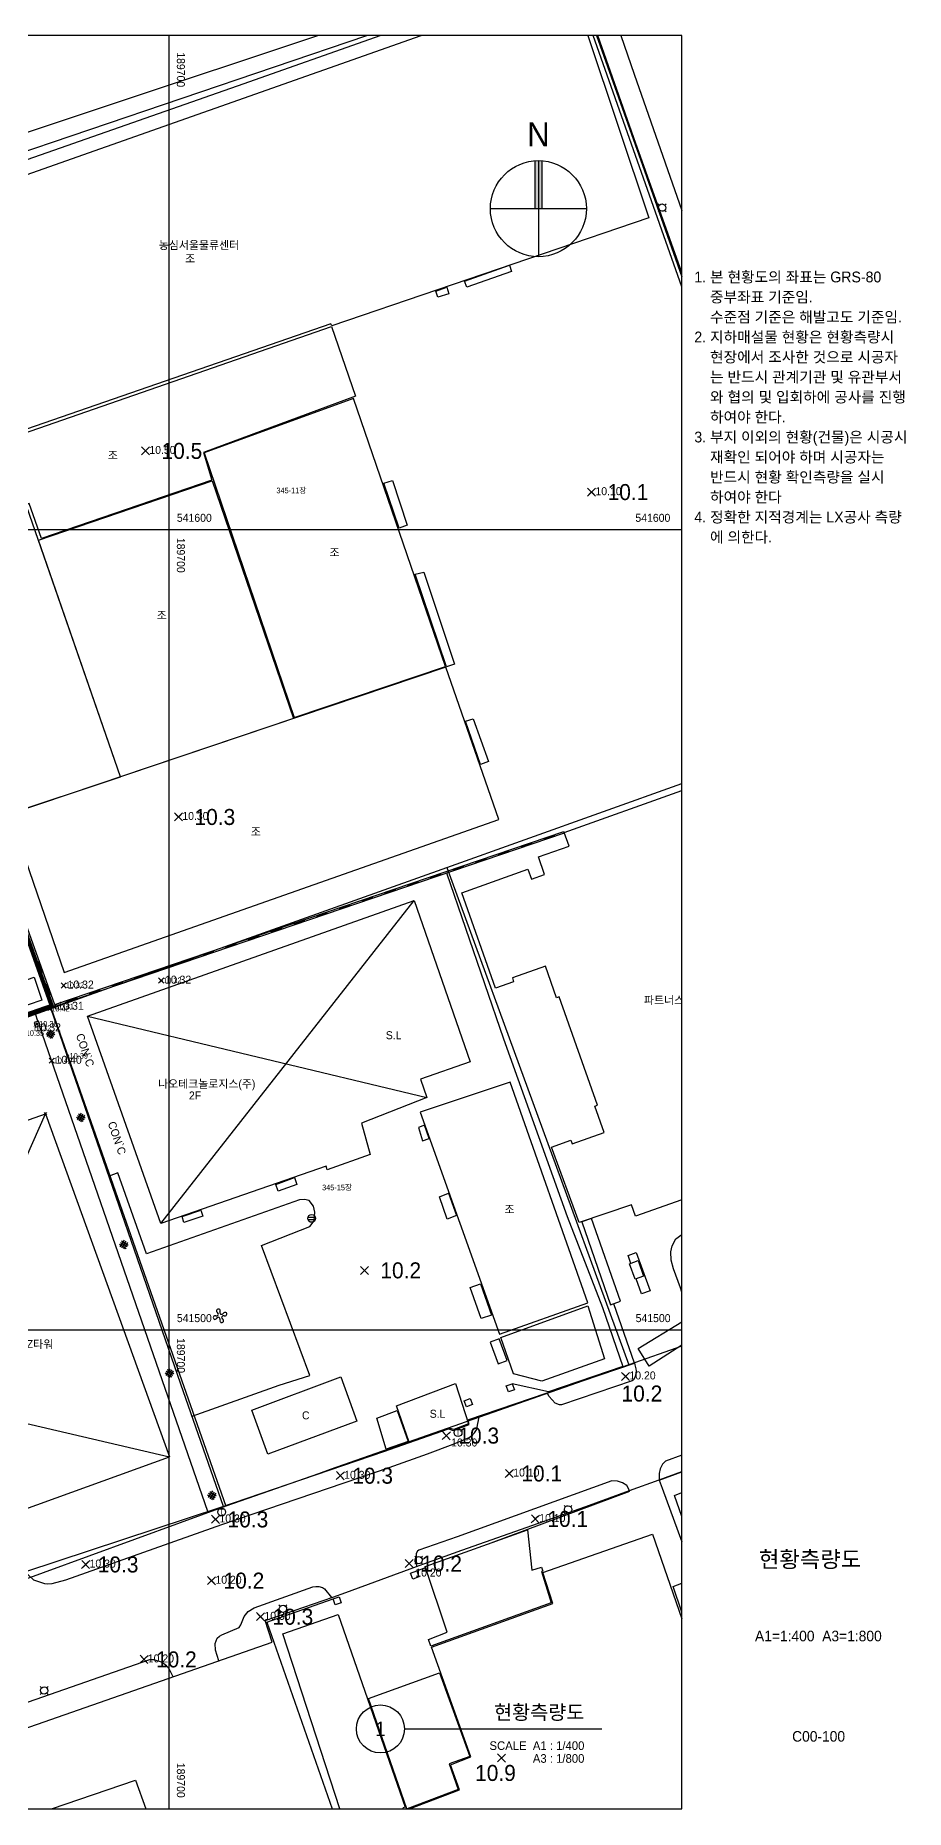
# Model space of a CAD drawing. Extents: x 189484 to 189792, y 541440 to 541662.
# Drawn here: x 189683.3 to 189792.1, y 541440.1 to 541661.8 of the extents above; entities that cross this region are included whole.
import ezdxf
from ezdxf.enums import TextEntityAlignment as Align
from ezdxf.xclip import XClip

# ---------------------------------------------------------------- set-up
doc = ezdxf.new("R2010")
doc.units = 0
doc.header["$MEASUREMENT"] = 0
doc.header["$XCLIPFRAME"] = 2
doc.linetypes.add('PHANTOM2', pattern=[31.75, 15.875, -3.175, 3.175, -3.175, 3.175, -3.175])
doc.layers.get('0').update_dxf_attribs({"linetype": 'CONTINUOUS'})
for name, color, linetype in [('#REV', 230, 'CONTINUOUS'), ('elevation-1', 4, 'CONTINUOUS'), ('L-공개공지_no plot', 6, 'CONTINUOUS'), ('point-1', 4, 'CONTINUOUS'), ('SYM', 7, 'CONTINUOUS'), ('TIT', 4, 'CONTINUOUS'), ('TIT1', 3, 'CONTINUOUS'), ('TXT', 3, 'CONTINUOUS'), ('가로등', 4, 'CONTINUOUS'), ('경계석', 41, 'CONTINUOUS'), ('그리드', 251, 'CONTINUOUS'), ('배수로 집수정 빗물받이', 5, 'CONTINUOUS'), ('보링', 7, 'CONTINUOUS'), ('보안등', 4, 'CONTINUOUS'), ('지번', 6, 'CONTINUOUS'), ('지적도', 1, 'CONTINUOUS'), ('체신주', 4, 'CONTINUOUS'), ('현황', 7, 'CONTINUOUS')]:
    doc.layers.add(name, color=color, linetype=linetype)
for name, color, linetype, plot in [('CA002', 7, 'CONTINUOUS', False), ('CA0021', 7, 'CONTINUOUS', False), ('SPOTX', 1, 'CONTINUOUS', False), ('STEXT3', 7, 'CONTINUOUS', False)]:
    doc.layers.add(name, color=color, linetype=linetype, plot=plot)
doc.styles.add('돋움', font='Dotum.ttf')

# ---------------------------------------------------------------- blocks, each defined once
blk = doc.blocks.new('SPOTX')
at = {"color": 1}
for p, q in [((-0.5, -0.5), (0.5, 0.5)), ((0.5, -0.5), (-0.5, 0.5))]:
    blk.add_line(p, q, dxfattribs=at)
blk = doc.blocks.new('CA002')
at = {"layer": 'CA002'}
for points in [[(0.5, 0.5), (-0.5, -0.5)], [(-0.5, 0.5), (0.5, -0.5)]]:
    blk.add_lwpolyline(points, dxfattribs=at)
blk = doc.blocks.new('4564689761')
at = {"layer": '현황', "color": 1, "linetype": 'Continuous'}
for centre, major_axis, ratio, start_param, end_param in [((222050.77, 514389.96), (0.198, 0.105), 0.999999, -0.920112, 3.70309), ((222050.2, 514389.36), (0.429, 0.429), 0.999999, 5.710313, 6.223886), ((222051.41, 514389.8), (0.313, 0.313), 1, 2.219269, 2.944291), ((222051.6, 514389.55), (0.159, 0.159), 1, 3.489993, 8.113194), ((222050.36, 514389.12), (0.022, 0.223), 0.999999, -0.28291, 4.340292), ((222050.5, 514389.69), (-0.258, 0.258), 0.999999, 2.212612, 3.31498), ((222050.88, 514388.71), (-0.313, 0.313), 0.999999, -0.704601, 0.020422), ((222050.7, 514388.88), (0.215, 0.215), 1, 5.279399, 6.620024), ((222051.2, 514388.72), (-0.045, 0.22), 0.999999, 0.940074, 5.563273), ((222051.13, 514389.93), (0.272, 0.272), 1, 3.675609, 4.722284), ((222051.44, 514389.05), (-0.212, 0.212), 1, -1.015473, 0.294053), ((222051.76, 514389.32), (0.429, 0.429), 0.999998, 2.571778, 3.085352)]:
    blk.add_ellipse(centre, major_axis=major_axis, ratio=ratio, start_param=start_param, end_param=end_param, dxfattribs=at)
blk = doc.blocks.new('C-현황')
at = {"layer": '#REV', "color": 1, "linetype": 'PHANTOM2', "ltscale": 0.5, "const_width": 0.5}
blk.add_lwpolyline([(99.24, 33.84), (0, 0), (22.62, -64.96), (72.07, -46.43), (121.62, -29.14), (99.24, 33.84)], dxfattribs=at)
at = {"layer": '가로등', "color": 12, "linetype": 'Continuous'}
for p, q in [((197.42, 71.08), (197.59, 70.91)), ((198.24, 70.91), (198.41, 71.08)), ((197.42, 70.09), (197.59, 70.27)), ((198.24, 70.27), (198.41, 70.09)), ((185.67, -91.57), (185.84, -91.74)), ((185.67, -92.56), (185.84, -92.38)), ((186.49, -91.74), (186.66, -91.57)), ((186.49, -92.38), (186.66, -92.56)), ((167, -97.92), (167.17, -98.09)), ((167, -98.91), (167.17, -98.73)), ((167.82, -98.09), (167.99, -97.92)), ((167.82, -98.73), (167.99, -98.91)), ((150.04, -103.99), (150.22, -104.17)), ((150.86, -104.17), (151.03, -103.99)), ((150.04, -104.98), (150.22, -104.81)), ((150.86, -104.81), (151.03, -104.98)), ((120.2, -114.21), (120.37, -114.38)), ((120.2, -115.2), (120.37, -115.02)), ((121.02, -114.38), (121.19, -114.21)), ((121.02, -115.02), (121.19, -115.2))]:
    blk.add_line(p, q, dxfattribs=at)
at = {"layer": '가로등', "color": 11, "linetype": 'Continuous'}
for centre in [(197.92, 70.59), (186.17, -92.06), (167.5, -98.41), (150.54, -104.49), (120.7, -114.7)]:
    blk.add_ellipse(centre, major_axis=(0.322, 0.322), ratio=1, start_param=0.337844, end_param=6.621029, dxfattribs=at)
at = {"layer": '경계석', "elevation": 10.27}
blk.add_lwpolyline([(71.72, -47.26), (86.81, -42.04), (104.22, -35.76), (121.54, -29.45)], dxfattribs=at)
at = {"layer": '배수로 집수정 빗물받이', "elevation": 10.35}
blk.add_lwpolyline([(120.19, -31.62), (120, -31.05), (119.43, -31.25), (119.62, -31.81), (120.19, -31.62)], dxfattribs=at)
at = {"layer": '보안등'}
for points in [[(153.65, -55.57), (154.59, -55.57)], [(153.65, -55.84), (154.59, -55.84)]]:
    blk.add_lwpolyline(points, dxfattribs=at)
blk.add_circle((154.12, -55.71), 0.487, dxfattribs=at)
at = {"layer": '지적도', "linetype": 'Continuous'}
for p, q in [((87.71, 67.21, 10.27), (186.3, 100.68, 10.27)), ((99.15, 34.42, 10.27), (121.58, -29.48, 10.27)), ((171.01, -11.86, 10.27), (220.04, 5.62, 10.27)), ((121.58, -29.48, 10.27), (171.01, -11.86, 10.27)), ((171.01, -11.86, 10.27), (193.78, -74.01, 10.27)), ((71.72, -47.26, 10.27), (121.58, -29.48, 10.27)), ((121.58, -29.48, 10.27), (143.42, -91.66, 10.27)), ((214.26, -66.84, 10.27), (193.78, -74.01, 10.27)), ((193.78, -74.01, 10.27), (156.44, -87.1, 10.27)), ((154.98, -87.61, 10.27), (143.42, -91.66, 10.27)), ((156.44, -87.1, 10.27), (154.98, -87.61, 10.27)), ((143.42, -91.66, 10.27), (94.74, -109.39, 10.27))]:
    blk.add_line(p, q, dxfattribs=at)
at = {"layer": '지적도', "linetype": 'Continuous', "elevation": 10.27}
blk.add_lwpolyline([(220.04, 5.62), (208.73, 37.05), (186.3, 100.68)], dxfattribs=at)
at = {"layer": '체신주'}
for centre in [(172.42, -82.48), (142.88, -92.4)]:
    blk.add_circle(centre, 0.493, dxfattribs=at)
at = {"layer": '현황', "color": 4, "linetype": 'Continuous'}
for p, q in [((120.94, -32.62), (121.77, -33.15)), ((121.54, -32.13), (121.02, -32.96)), ((121.07, -32.42), (121.9, -32.94)), ((121.2, -32.21), (122.03, -32.73)), ((121.75, -32.26), (121.22, -33.09)), ((121.95, -32.39), (121.43, -33.22)), ((124.73, -43.04), (125.56, -43.57)), ((125.33, -42.55), (124.81, -43.38)), ((124.86, -42.84), (125.69, -43.36)), ((124.99, -42.63), (125.82, -43.15)), ((125.54, -42.68), (125.02, -43.51)), ((125.75, -42.81), (125.23, -43.64)), ((130.09, -58.93), (130.93, -59.45)), ((130.69, -58.44), (130.17, -59.27)), ((130.22, -58.72), (131.06, -59.24)), ((130.35, -58.51), (131.19, -59.04)), ((130.9, -58.57), (130.38, -59.4)), ((131.11, -58.7), (130.59, -59.53)), ((135.81, -74.99), (136.64, -75.51)), ((136.41, -74.5), (135.89, -75.33)), ((135.94, -74.78), (136.77, -75.3)), ((136.07, -74.57), (136.9, -75.1)), ((136.62, -74.63), (136.1, -75.46)), ((136.83, -74.76), (136.31, -75.59)), ((141.12, -90.26), (141.95, -90.78)), ((141.72, -89.77), (141.2, -90.6)), ((141.25, -90.05), (142.08, -90.57)), ((141.38, -89.84), (142.21, -90.36)), ((141.93, -89.9), (141.41, -90.73)), ((142.13, -90.03), (141.61, -90.86))]:
    blk.add_line(p, q, dxfattribs=at)
at = {"layer": '현황'}
for points in [[(236.28, -48.93), (234.75, -44.25), (231.46, -34.73), (228.97, -27.77), (223.17, -11.31), (220.3, -3.07), (217.87, 3.74), (220.56, 4.66), (215.92, 17.84), (212.63, 27.56), (208.98, 37.75), (208.76, 38.36), (205.59, 47.64), (204.87, 49.91), (203.06, 55.07), (194.38, 79.31), (184.76, 106.63), (177.8, 126.31), (177.33, 127.56), (176.99, 127.47), (176.05, 127.06), (174.96, 130.33)], [(177.94, 125.98), (179.21, 126.14), (179.97, 126.1), (180.67, 125.92), (180.97, 125.71), (181.14, 125.53), (181.32, 125.13), (182.95, 120.44), (194.43, 87.27), (205.42, 55.9), (207.23, 50.74), (207.73, 49.1), (207.69, 48.78), (207.52, 48.52), (207.17, 48.24), (207.01, 48.15), (205.59, 47.64)], [(186.75, 100.56), (144.83, 85.77), (88.14, 65.96)], [(186.75, 100.56), (195.48, 75.88), (205.34, 47.97)], [(99.14, 34.85), (122, -29)], [(122.01, -29), (185.64, -7.35)], [(122.07, -29.19), (185.71, -7.53)], [(185.64, -7.35), (185.7, -7.5)], [(170.96, -12.51), (178.08, -33.28), (186.04, -55.49), (190.49, -66.86), (193.03, -74.23), (183.73, -77.37), (179.19, -76.36)], [(135.27, -56.36), (166.95, -15.99)], [(143.09, -91.69), (137.79, -76.41), (121.54, -29.45)], [(126.12, -30.44), (168.53, -40.62)], [(95.32, -100.31), (120.88, -42.64)], [(100.19, -49.94), (120.88, -42.64)], [(120.88, -42.64), (136.34, -85.5)], [(139.19, -80.44), (150.07, -76.53), (153.91, -75.33), (147.85, -59.1), (153.88, -56.73), (154.42, -56), (154.52, -54.93), (154.35, -54.2), (153.82, -53.48), (153.24, -53.34), (152.6, -53.39), (133.48, -60.12), (129.92, -50), (128.81, -50.44)], [(201.53, -68.2), (200.22, -64.4), (199.33, -62.03), (199.06, -60.93), (199, -59.89), (199.17, -59.12), (199.62, -58.27), (200.91, -57.34), (202.53, -56.72)], [(200.22, -64.4), (202.93, -63.52), (202.87, -62.85), (202.87, -62.66), (202.87, -62.19), (202.91, -61.57), (203.05, -60.94), (203.41, -60.21), (204.48, -59.11), (204.87, -58.78), (204.16, -56.95)], [(194.03, -61.34), (193.69, -60.36), (194.67, -59.98), (196.42, -64.78), (195.36, -65.13), (194.7, -63.25)], [(194.47, -73.8), (191.91, -66.37)], [(236.28, -72.6), (236.04, -72.64), (224.95, -76.67), (221.91, -77.71), (214.99, -80.16), (209.15, -82.14), (198.35, -86.05), (197.98, -86.42), (197.67, -86.99), (197.56, -87.58), (197.54, -88.36)], [(54.66, -138.43), (90.58, -126.21), (113.65, -118.02), (114.57, -120.75), (149.2, -108.67), (148.31, -105.96), (156.79, -103.03), (158.39, -102.45), (167.24, -99.21), (168.13, -98.88), (172.89, -97.18), (188.39, -91.7), (193.86, -89.7), (197.54, -88.36), (210.68, -83.56), (222.56, -79.6), (225.6, -78.56), (229.67, -77.09)], [(85.71, -73.68), (136.34, -85.5)], [(118.29, -99.89), (142.77, -91.81), (163.13, -84.84), (167.89, -83.15), (171.22, -81.99), (171.8, -82.21), (173.79, -81.45), (173.66, -80.86), (183.56, -77.49), (194.47, -73.8)], [(194.47, -73.8), (194.53, -74.01), (194.63, -74.52), (194.67, -74.77), (194.6, -75.33), (194.52, -75.6), (194.36, -75.87), (194.17, -76.01), (185.33, -79), (185.09, -79), (184.56, -78.79), (183.79, -77.98), (183.56, -77.49)], [(197.57, -88.41), (210.27, -83.76), (223.01, -79.53)], [(118.29, -99.89), (119.38, -100.85), (120.72, -101.34), (121.12, -101.37), (121.71, -101.34), (123.4, -100.85), (142.92, -93.97), (163.83, -86.82), (168.6, -85.13), (171.83, -83.93), (173.79, -83.07), (174.21, -82.78), (174.32, -82.66), (174.47, -82.52), (174.58, -82.36), (174.71, -82.13), (174.82, -81.79), (174.91, -81.35), (174.98, -80.97), (175.06, -80.38)], [(95.32, -100.31), (136.34, -85.5)], [(193.86, -89.7), (193.52, -89.09), (192.97, -88.75), (192.35, -88.56), (191.65, -88.48), (172.29, -95.49), (167.52, -97.18), (167.35, -97.3), (167.19, -97.58), (167.18, -97.87), (167.19, -98.28), (167.24, -99.21)], [(197.57, -88.41), (197.92, -89.4), (220.85, -151.53)], [(176.56, -96.26), (193.88, -89.78)], [(167.25, -99.75), (168.34, -99.34)], [(142.54, -110.99), (142.1, -109.67), (142.07, -108.81), (142.32, -108.18), (142.62, -107.89), (142.92, -107.76), (145.07, -106.84), (145.26, -106.5), (145.7, -105.46), (146.2, -104.84), (146.93, -104.38), (154.29, -101.76), (154.66, -101.7), (154.85, -101.7), (155.02, -101.7), (155.49, -101.81), (155.72, -101.98), (156.61, -103.09)], [(148.4, -106.21), (156.8, -103.26)], [(148.51, -106.17), (170.8, -169.62)], [(136.8, -113), (136.3, -112.01), (135.99, -111.6), (135.36, -111.17), (134.44, -110.85), (133.85, -110.85), (118.68, -116.14), (118.38, -116.09), (117.87, -115.97), (116.57, -115.1), (116.44, -115.04), (97.14, -121.94), (70.55, -131.13), (53.29, -136.91), (51.06, -138.89), (49.86, -140.83), (48.84, -143.12), (48.35, -145.71), (55.55, -166.06), (56.12, -166.65), (56.7, -166.95), (58.3, -166.94)], [(133.8, -169.67), (119.95, -130.07), (132.09, -125.9), (136.44, -137.99), (155.38, -131.43), (168.25, -168.52), (164.93, -169.67)]]:
    blk.add_lwpolyline(points, dxfattribs=at)
for points in [[(149.34, 112.14), (156.23, 92.51), (102.99, 74.83), (96.3, 93.71), (98.5, 94.53), (98.62, 94.14), (100.36, 94.69), (100.3, 94.91)], [(98.82, 36.1), (89.12, 64.36), (186.43, 98.66), (196.27, 69.32), (156.65, 55.82), (156.54, 56.06)], [(179.1, 62.6), (173.5, 60.63), (173.24, 61.41), (178.87, 63.38)], [(171.25, 59.82), (169.88, 59.4), (169.64, 60.16), (171.03, 60.63)], [(99.23, 35.82), (156.6, 55.75), (159.6, 47.02), (140.62, 40.01), (141.65, 36.52), (120.35, 29.24), (118.84, 33.62), (102.08, 27.59)], [(170.86, 13.25), (159.35, 46.72), (140.69, 39.96), (151.92, 6.88)], [(151.87, 6.77), (130.23, -0.53), (120, 29.05), (141.71, 36.46)], [(164.23, 36.5), (166.07, 30.9), (165.05, 30.54), (163.14, 36.18)], [(115.57, -5.42), (130.22, -0.53), (118.51, 33.22), (101.86, 27.47), (109.15, 6.62), (111.21, 7.31)], [(168.15, 25.03), (171.99, 13.56), (170.99, 13.2), (167.08, 24.78)], [(116.42, -5.2), (123.18, -24.98), (177.51, -5.85), (170.88, 13.18)], [(174.3, 6.73), (176.21, 1.37), (175.23, 1.01), (173.35, 6.43)], [(186.31, -9.18), (185.7, -7.5), (207.29, 0.24), (207.18, 0.55), (208.7, 1.05), (209.47, -1.12), (210.45, -0.74), (216.45, -20.67), (221.27, -34.64), (221.3, -34.74), (221.78, -34.57), (226.85, -49.25), (218.67, -52.21), (218.54, -51.83), (202.79, -57.44), (202.25, -55.91), (202.71, -55.75), (201.7, -52.91), (194.59, -55.45), (194.08, -54.03), (187.57, -56.24), (184.09, -46.82), (186.53, -45.92), (186.7, -46.39), (190.67, -44.98), (189.5, -41.7), (189.85, -41.57), (185.04, -28.03), (184.74, -28.14), (183.33, -24.19), (179.21, -25.66), (179.37, -26.13), (177.11, -26.93), (172.88, -15.02), (181.16, -12.08), (181.6, -13.33), (183.24, -12.74), (182.46, -10.54)], [(161.45, -47.74), (156.05, -49.62), (155.95, -49.19), (135.27, -56.36), (126.12, -30.44), (166.95, -15.99), (173.92, -36.13), (167.74, -38.33), (168.53, -40.62), (160.35, -43.83)], [(113.52, -30.78), (112.53, -27.99), (119.44, -25.56), (120.42, -28.43)], [(167.7, -42.44), (177.6, -70.18), (188.66, -66.25), (178.92, -38.7)], [(167.47, -44.33), (167.97, -46), (168.83, -45.74), (168.23, -44.06)], [(152.27, -51.48), (149.92, -52.31), (149.63, -51.46), (152, -50.61)], [(171.06, -55.79), (170.09, -53.01), (171.23, -52.56), (172.21, -55.35)], [(140.51, -55.42), (138.15, -56.21), (137.95, -55.49), (140.27, -54.7)], [(192.72, -66.07), (189.09, -55.73), (187.88, -56.14), (191.48, -66.52)], [(193.86, -61.4), (194.95, -60.99), (195.59, -62.93), (194.54, -63.31)], [(175.33, -68.22), (173.95, -64.35), (175.22, -63.89), (176.62, -67.78)], [(177.75, -70.61), (188.63, -66.64), (190.72, -73.25), (182.91, -76.04), (179.37, -75.12)], [(194.94, -71.96), (201.13, -68.2), (202.43, -70.27), (196.29, -74.16)], [(176.43, -71.17), (177.44, -73.9), (178.56, -73.48), (177.54, -70.74)], [(146.65, -79.68), (157.79, -75.51), (159.76, -81.05), (148.64, -85.18)], [(164.71, -79.12), (172.09, -76.34), (173.73, -81.36), (171.91, -82.08), (171.29, -81.93), (166.33, -83.68)], [(178.43, -76.64), (179.19, -76.36), (179.46, -77.11), (178.71, -77.39)], [(162.26, -80.68), (164.8, -79.73), (166.18, -83.58), (163.42, -84.55)], [(173.18, -78.51), (173.93, -78.23), (174.21, -78.98), (173.46, -79.26)], [(214.92, -93.25), (211.29, -94.55), (227.74, -139.49), (218.5, -142.8), (199.46, -90.34), (212.01, -85.42)], [(169.09, -109.27), (184.25, -103.84), (183, -99.96), (196.71, -95.15), (215.68, -149.66), (172.95, -164.77), (170.21, -156.78), (169.96, -156.9), (163.65, -138.52), (168.2, -136.89), (165.66, -129.77), (172.59, -127.11), (171.48, -123.97), (174.03, -122.99)], [(168.3, -99.22), (181.1, -94.64), (181.64, -99.68), (182.84, -99.28), (183, -99.78), (182.85, -99.85), (184.07, -103.76), (169, -109.15), (168.73, -108.32), (171.08, -107.43)], [(166.49, -100.03), (167.25, -99.75), (167.52, -100.5), (166.77, -100.78)], [(207.75, -119.7), (205.78, -120.45), (199.3, -101.7), (201.49, -100.89)], [(156.8, -103.26), (157.56, -102.98), (157.83, -103.74), (157.08, -104.01)], [(150.51, -107.63), (157.42, -105.21), (165.83, -129.26), (165.5, -129.37), (168.18, -136.88), (160.93, -139.48)], [(161.24, -115.69), (170.11, -112.51), (173.9, -122.93), (171.33, -123.87), (172.42, -127.07), (166.01, -129.52)]]:
    blk.add_lwpolyline(points, close=True, dxfattribs=at)
for points, elevation in [([(98.94, 34.8), (121.88, -29.26)], 10.74), ([(119.92, -31.08), (119.61, -30.16)], 0.02), ([(121.88, -29.26), (122.07, -29.19)], 10.31), ([(141.14, -92.35), (135.81, -76.98), (120.12, -31.64)], 0.02)]:
    blk.add_lwpolyline(points, dxfattribs=dict(at, elevation=elevation))
for points in [[(180.29, -9.38), (180.23, -9.19), (181.71, -8.89), (181.65, -8.71)], [(183.13, -8.41), (183.07, -8.22), (184.55, -7.93), (184.49, -7.74)], [(174.61, -11.31), (174.55, -11.12), (176.03, -10.83), (175.97, -10.64)], [(177.45, -10.34), (177.39, -10.15), (178.87, -9.86), (178.81, -9.67)], [(168.93, -13.24), (168.87, -13.05), (170.35, -12.76), (170.29, -12.57)], [(171.77, -12.28), (171.71, -12.09), (173.19, -11.79), (173.13, -11.6)], [(160.41, -16.14), (160.35, -15.95), (161.83, -15.66), (161.77, -15.47)], [(163.25, -15.18), (163.19, -14.99), (164.67, -14.69), (164.61, -14.5)], [(166.09, -14.21), (166.03, -14.02), (167.51, -13.73), (167.45, -13.54)], [(154.73, -18.08), (154.67, -17.89), (156.15, -17.59), (156.09, -17.4)], [(157.57, -17.11), (157.51, -16.92), (158.99, -16.63), (158.93, -16.44)], [(149.05, -20.01), (148.99, -19.82), (150.47, -19.53), (150.41, -19.34)], [(151.89, -19.04), (151.83, -18.85), (153.31, -18.56), (153.25, -18.37)], [(143.37, -21.94), (143.31, -21.75), (144.79, -21.46), (144.73, -21.27)], [(146.21, -20.97), (146.15, -20.79), (147.63, -20.49), (147.57, -20.3)], [(119.86, -23.61, 10.74), (120.05, -23.54, 10.74), (120.37, -25.02, 10.74), (120.55, -24.95, 10.74)], [(134.85, -24.84), (134.79, -24.65), (136.27, -24.36), (136.21, -24.17)], [(137.69, -23.87), (137.63, -23.68), (139.11, -23.39), (139.05, -23.2)], [(140.53, -22.91), (140.47, -22.72), (141.95, -22.42), (141.89, -22.23)], [(120.87, -26.43, 10.74), (121.06, -26.36, 10.74), (121.38, -27.84, 10.74), (121.57, -27.78, 10.74)], [(129.17, -26.77), (129.11, -26.58), (130.59, -26.29), (130.53, -26.1)], [(132.01, -25.81), (131.95, -25.62), (133.43, -25.32), (133.37, -25.13)], [(123.49, -28.71), (123.43, -28.52), (124.91, -28.22), (124.85, -28.03)], [(126.33, -27.74), (126.27, -27.55), (127.75, -27.26), (127.69, -27.07)]]:
    blk.add_solid(points, dxfattribs=at)
blk.add_blockref('4564689761', (-221908.31, -514457.22), dxfattribs=at)
at = {"layer": '지번', "color": 6, "linetype": 'Continuous', "style": '돋움'}
for s, p in [('345-11장', (151.6, 35.27, 10.27)), ('345-15장', (157.31, -51.83, 10.27))]:
    blk.add_text(s, height=0.7, dxfattribs=at).set_placement(p, align=Align.MIDDLE)
at = {"layer": '체신주', "style": '돋움'}
for p in [(172.42, -82.47), (142.88, -92.39)]:
    blk.add_text('T', height=0.7, dxfattribs=at).set_placement(p, align=Align.MIDDLE)
at = {"layer": '현황', "style": '돋움'}
for s, p in [('농심서울물류센터', (135.02, 65.4)), (' 조', (137.95, 63.72)), (' 조', (128.29, 39.15)), (' 조', (155.99, 26.99)), (' 조', (134.4, 19.16)), (' 조', (146.16, -7.89)), ('파트너스타워', (195.66, -28.94)), ('S.L', (163.39, -33.32)), ('나오테크놀로지스(주)', (134.93, -39.4)), ('2F', (138.79, -40.85)), ('조', (178.22, -55.08)), ('아이에스BIZ타워', (112.26, -71.92)), ('S.L', (168.88, -80.62)), ('C', (152.92, -80.82))]:
    blk.add_text(s, height=1, dxfattribs=at).set_placement(p)
at = {"layer": '현황', "color": 7, "linetype": 'Continuous', "style": '돋움'}
for p in [(124.65, -32.81), (128.63, -43.8)]:
    blk.add_text('CON`C', height=1, rotation=288.8071, dxfattribs=at).set_placement(p)
blk = doc.blocks.new('C-방향')
at = {"layer": 'SYM', "color": 3}
for p, q in [((1007, 2826), (-1007, -2826)), ((792, 2893), (-212, 76)), ((1216, 2742), (212, -76)), ((-2826, 1007), (2826, -1007))]:
    blk.add_line(p, q, dxfattribs=at)
blk.add_circle((0, 0), 3000, dxfattribs=at)
for points in [[(0, 0), (792, 2893), (-212, 76)], [(1007, 2826), (792, 2893), (0, 0)], [(1216, 2742), (1007, 2826), (0, 0)], [(1216, 2742), (0, 0), (212, -76)]]:
    blk.add_solid(points, dxfattribs=at)
at = {"layer": 'SYM', "color": 3, "style": '돋움'}
blk.add_text('N', height=1500, rotation=340.38495, dxfattribs=at).set_placement((1559, 4374), align=Align.MIDDLE_CENTER)

msp = doc.modelspace()

# ---------------------------------------------------------------- linework, layer by layer
at = {"layer": 'TIT1', "color": 2}
msp.add_line((189729.44, 541450.17), (189754.13, 541450.17), dxfattribs=at)
msp.add_circle((189726.44, 541450.17), 3, dxfattribs=at)
at = {"layer": '그리드'}
for points in [[(189700, 541661.77), (189700, 541440.17)], [(189764.13, 541600), (189483.73, 541600)], [(189764.13, 541500), (189483.73, 541500)]]:
    msp.add_lwpolyline(points, dxfattribs=at)

# ---------------------------------------------------------------- block references
at = {"layer": 'CA002'}
for p in [(189697.08, 541609.86, 10.52), (189752.83, 541604.72, 10.11), (189701.2, 541564.12, 10.26), (189724.43, 541507.47, 10.24), (189757.08, 541494.22, 10.2)]:
    msp.add_blockref('CA002', p, dxfattribs=at)
at = {"layer": 'CA002', "rotation": 358.86}
for p in [(189734.68, 541486.82, 10.26), (189721.42, 541481.81, 10.26), (189742.55, 541482.09, 10.08), (189705.83, 541476.35, 10.26), (189745.8, 541476.41, 10.13), (189689.61, 541470.72, 10.26), (189730.04, 541470.83, 10.19), (189705.33, 541468.69, 10.19), (189711.45, 541464.19, 10.26), (189696.89, 541458.86, 10.24), (189741.57, 541446.54, 10.93)]:
    msp.add_blockref('CA002', p, dxfattribs=at)
at = {"layer": 'L-공개공지_no plot', "xscale": 0.002, "yscale": 0.002, "zscale": 0.002, "rotation": 19.61505371415186}
msp.add_blockref('C-방향', (189746.18, 541640.13), dxfattribs=at)
at = {"layer": 'point-1', "color": 1, "xscale": 0.6479999999761646, "yscale": 0.6479999999761646, "zscale": 0.6479999999761646}
for p in [(189697.08, 541609.86, 10.52), (189752.83, 541604.72, 10.11), (189701.2, 541564.12, 10.26), (189686.85, 541543.07), (189699.04, 541543.68, 10.32), (189685.61, 541540.42, 10.31), (189685.35, 541533.67, 10.4), (189757.08, 541494.22, 10.2), (189734.68, 541486.82, 10.26), (189742.55, 541482.09, 10.08), (189721.42, 541481.81, 10.26), (189705.83, 541476.35, 10.26), (189745.8, 541476.41, 10.13), (189730.04, 541470.83, 10.19), (189689.61, 541470.72, 10.26), (189705.33, 541468.69, 10.19), (189711.45, 541464.19, 10.26), (189696.89, 541458.86, 10.24)]:
    msp.add_blockref('SPOTX', p, dxfattribs=at)
at = {"layer": 'SPOTX'}
for p, xscale, yscale, zscale in [((189686.85, 541543.07), 0.2999999999889642, 0.2999999999889642, 0.2999999999889642), ((189699.04, 541543.68, 10.32), 0.2999999999889642, 0.2999999999889642, 0.2999999999889642), ((189685.04, 541540.14, 10.41), 0.299999999988965, 0.299999999988965, 0.299999999988965), ((189685.61, 541540.42, 10.31), 0.299999999988965, 0.299999999988965, 0.299999999988965), ((189683.53, 541538.24, 10.35), 0.299999999988965, 0.299999999988965, 0.299999999988965), ((189685.35, 541533.67, 10.4), 0.299999999988965, 0.299999999988965, 0.299999999988965), ((189687.34, 541534.24, 10.38), 0.299999999988965, 0.299999999988965, 0.299999999988965), ((189684.6, 541527.03), 0.299999999988965, 0.299999999988965, 0.299999999988965)]:
    msp.add_blockref('SPOTX', p, dxfattribs=dict(at, xscale=xscale, yscale=yscale, zscale=zscale))
at = {"layer": '보링'}
ref = msp.add_blockref('C-현황', (189563.72, 541569.67), dxfattribs=at)
XClip(ref).set_block_clipping_path([(-79.9969434846, -129.5023855461), (200.4030565154, 92.0976144539)])

# ---------------------------------------------------------------- texts
at = {"layer": 'CA0021', "style": '돋움'}
for s, p in [('10.5', (189699.08, 541608.86)), ('10.1', (189754.83, 541603.72)), ('10.3', (189703.2, 541563.12)), ('10.2', (189726.43, 541506.47)), ('10.2', (189756.57, 541491.08)), ('10.3', (189736.18, 541485.82)), ('10.3', (189722.92, 541480.81)), ('10.1', (189744.05, 541481.09)), ('10.3', (189707.33, 541475.35)), ('10.1', (189747.3, 541475.41)), ('10.3', (189691.11, 541469.72)), ('10.2', (189731.54, 541469.83)), ('10.2', (189706.83, 541467.7)), ('10.3', (189712.95, 541463.19)), ('10.2', (189698.39, 541457.86)), ('10.9', (189738.27, 541443.67))]:
    msp.add_text(s, height=2, dxfattribs=at).set_placement(p)
at = {"layer": 'elevation-1', "color": 7, "style": '돋움'}
for s, p in [('10.50', (189697.56, 541609.48, 10.13)), ('10.10', (189753.31, 541604.33, 9.72)), ('10.30', (189701.68, 541563.74, 9.87)), ('10.32', (189699.52, 541543.29, 9.93)), ('10.32', (189687.34, 541542.68, -0.39)), ('10.31', (189686.09, 541540.03, 9.92)), ('10.32', (189683.24, 541537.33, 9.93)), ('10.40', (189685.84, 541533.28, 10.01)), ('10.20', (189757.56, 541493.84, 9.81)), ('10.30', (189735.28, 541485.46, 9.87)), ('10.30', (189721.91, 541481.42, 9.87)), ('10.10', (189743.04, 541481.71, 9.69)), ('10.30', (189706.32, 541475.97, 9.87)), ('10.10', (189746.29, 541476.02, 9.74)), ('10.30', (189690.09, 541470.33, 9.87)), ('10.20', (189705.82, 541468.31, 9.8)), ('10.20', (189730.8, 541469.21, 9.8)), ('10.30', (189711.94, 541463.8, 9.87)), ('10.20', (189697.37, 541458.48, 9.85))]:
    msp.add_text(s, height=1, dxfattribs=at).set_placement(p)
at = {"layer": 'STEXT3', "style": '돋움'}
for s, p in [('10.32', (189687.11, 541542.75, -0.4)), ('10.32', (189699.29, 541543.36, 9.92)), ('10.42', (189685.3, 541539.82, 10.03)), ('10.31', (189685.86, 541540.1, 9.92)), ('10.32', (189683.01, 541537.4, 9.93)), ('10.36', (189683.79, 541537.93, 9.97)), ('10.35', (189682.11, 541536.77, 9.96)), ('10.40', (189685.61, 541533.35, 10.01)), ('10.39', (189687.59, 541533.92, 10))]:
    msp.add_text(s, height=0.7, dxfattribs=at).set_placement(p)
at = {"layer": 'TIT', "color": 3, "style": '돋움'}
for s, p in [('1. 본 현황도의 좌표는 GRS-80', (189765.67, 541630.92)), ('    중부좌표 기준임.', (189765.67, 541628.42)), ('    수준점 기준은 해발고도 기준임.', (189765.67, 541625.92)), ('2. 지하매설물 현황은 현황측량시', (189765.67, 541623.42)), ('    현장에서 조사한 것으로 시공자', (189765.67, 541620.92)), ('    는 반드시 관계기관 및 유관부서', (189765.67, 541618.42)), ('    와 협의 및 입회하에 공사를 진행', (189765.67, 541615.92)), ('    하여야 한다.', (189765.67, 541613.42)), ('3. 부지 이외의 현황(건물)은 시공시', (189765.67, 541610.92)), ('    재확인 되어야 하며 시공자는', (189765.67, 541608.42)), ('    반드시 현황 확인측량을 실시', (189765.67, 541605.92)), ('    하여야 한다', (189765.67, 541603.42)), ('4. 정확한 지적경계는 LX공사 측량', (189765.67, 541600.92)), ('    에 의한다.', (189765.67, 541598.42))]:
    msp.add_text(s, height=1.35, dxfattribs=at).set_placement(p)
at = {"layer": 'TIT1', "style": '돋움'}
for s, height, p in [('현황측량도', 2.04, (189780.13, 541471.37)), ('C00-100', 1.318, (189781.2, 541449.24))]:
    msp.add_text(s, height=height, dxfattribs=at).set_placement(p, align=Align.MIDDLE_CENTER)
at = {"layer": 'TIT1', "color": 3, "style": '돋움'}
msp.add_text('현황측량도', height=1.8, dxfattribs=at).set_placement((189751.93, 541451.35), align=Align.RIGHT)
msp.add_text('1', height=1.8, dxfattribs=at).set_placement((189726.44, 541450.17), align=Align.MIDDLE_CENTER)
at = {"layer": 'TIT1', "insert": (189781.17, 541461.77), "char_height": 1.32, "attachment_point": 5, "style": '돋움'}
msp.add_mtext('{\\C3;A1=1:400  A3=1:800}', dxfattribs=at)
at = {"layer": 'TXT', "color": 3, "style": '돋움'}
for s, p in [('SCALE  A1 : 1/400', (189751.93, 541447.54)), ('A3 : 1/800', (189751.93, 541445.94))]:
    msp.add_text(s, height=1.08, dxfattribs=at).set_placement(p, align=Align.RIGHT)
at = {"layer": '그리드', "style": '돋움'}
for p in [(189701, 541659.67), (189701, 541599), (189701, 541499)]:
    msp.add_text('189700', height=1, rotation=270, dxfattribs=at).set_placement(p)
for s, p in [('541600', (189701, 541601)), ('541500', (189701, 541501))]:
    msp.add_text(s, height=1, dxfattribs=at).set_placement(p)
for s, p in [('541600', (189762.67, 541601)), ('541500', (189762.7, 541501))]:
    msp.add_text(s, height=1, dxfattribs=at).set_placement(p, align=Align.RIGHT)
msp.add_text('189700', height=1, rotation=270, dxfattribs=at).set_placement((189701, 541441.57), align=Align.RIGHT)

doc.saveas('drawing.dxf')
